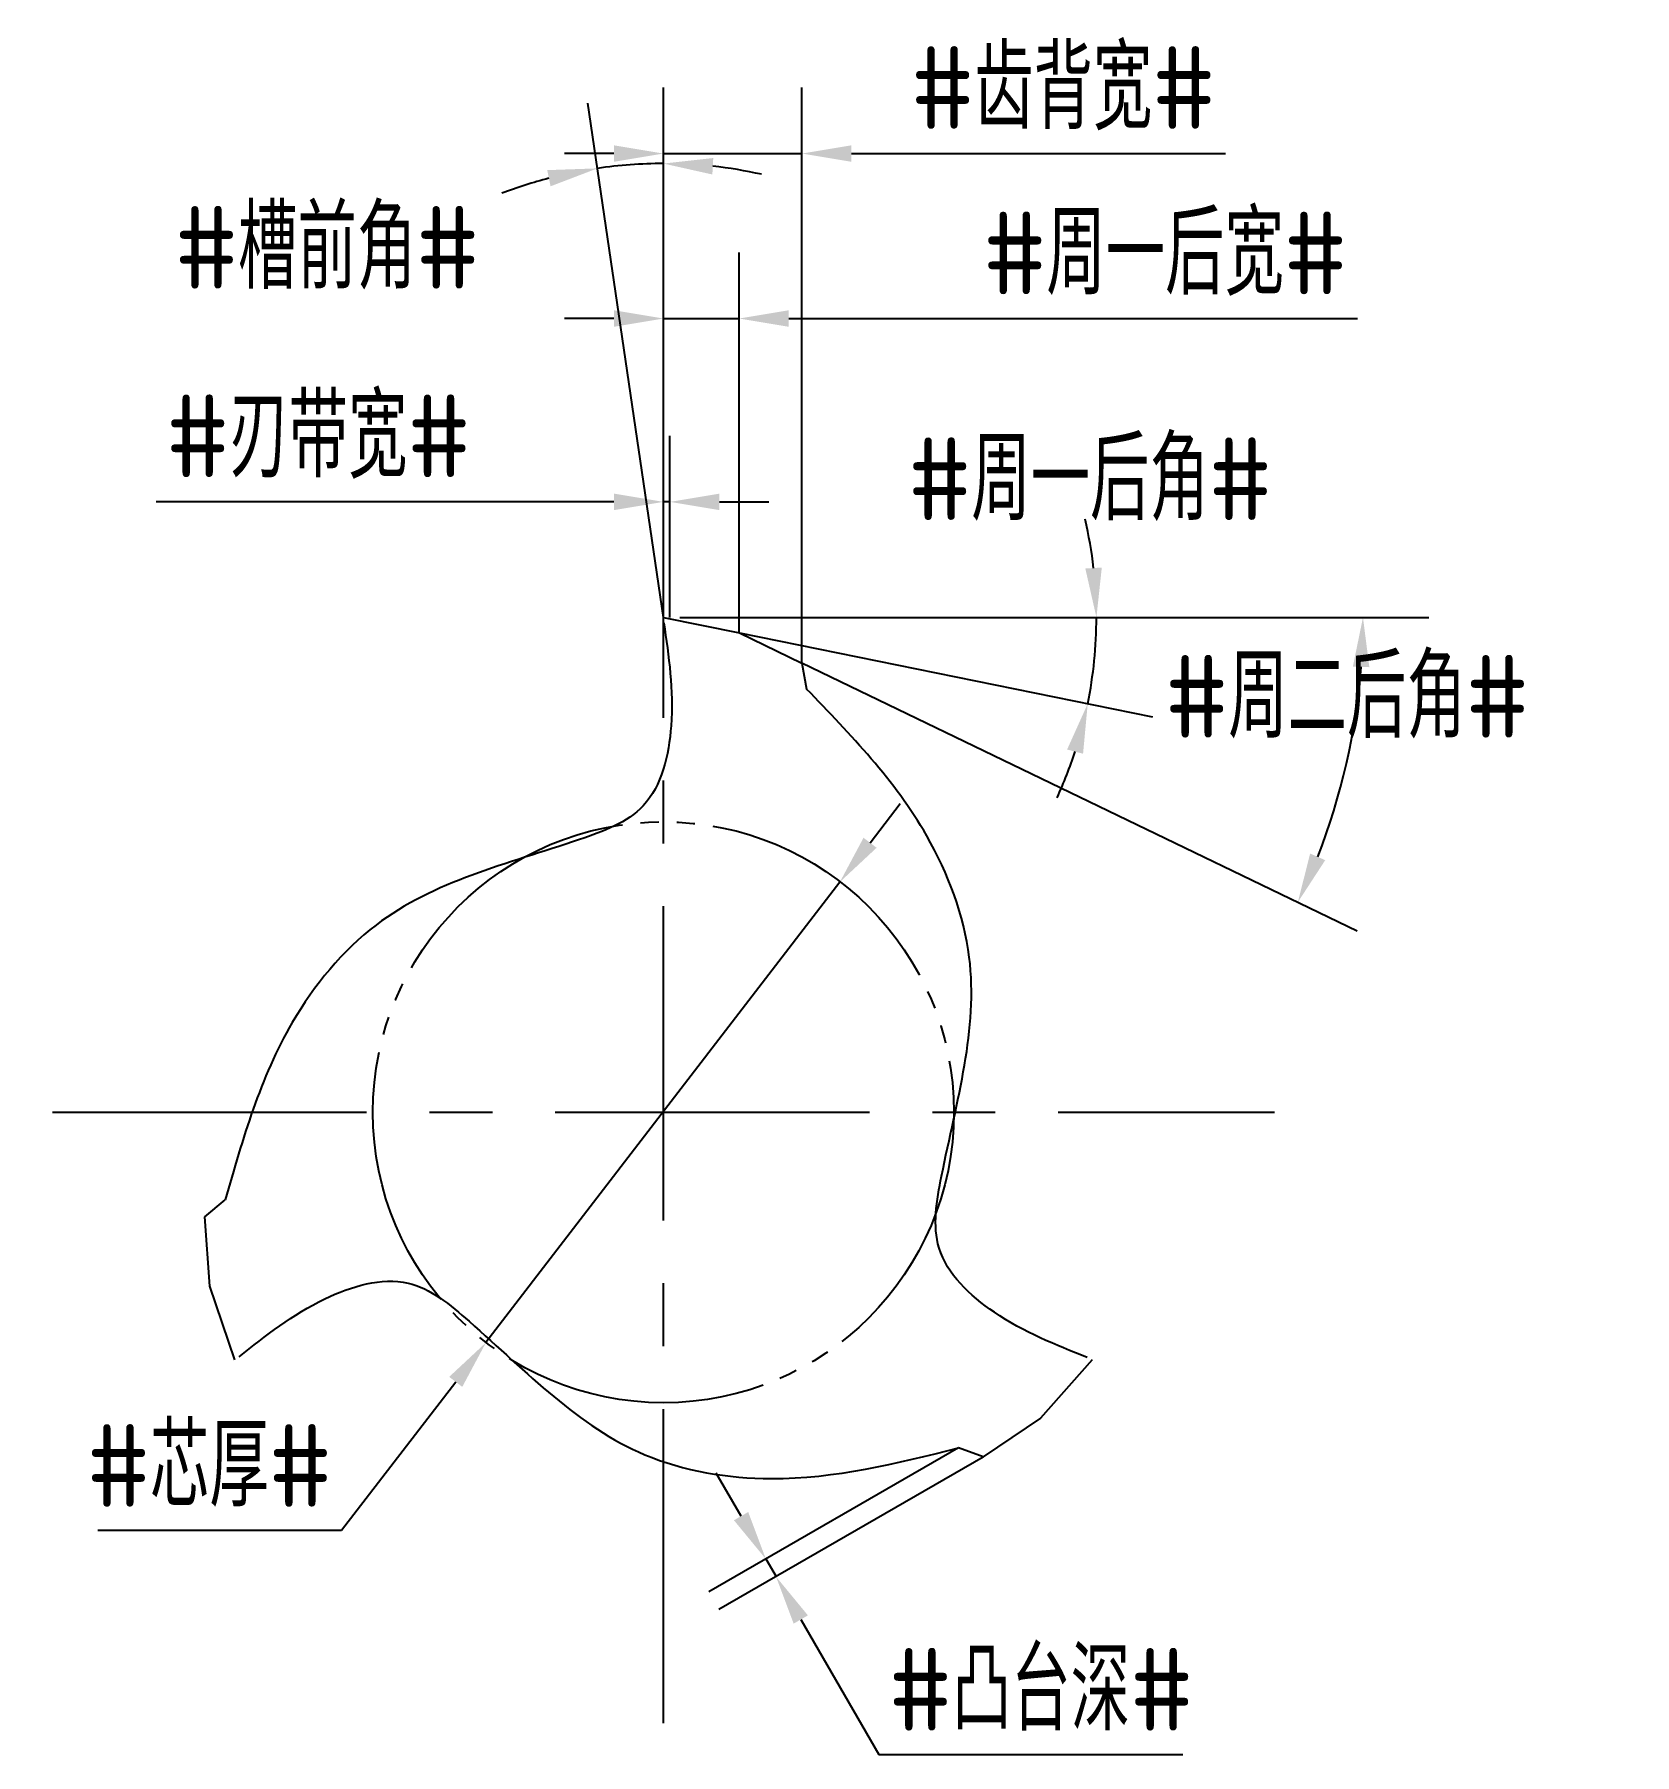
# Model space of a CAD drawing. Header units: millimetres. Extents: x 165.9 to 214.4, y 66.5 to 118.6.
import ezdxf

# ---------------------------------------------------------------- set-up
doc = ezdxf.new("R2010")
doc.units = ezdxf.units.MM
for name, pattern in [('ACAD_ISO04W100', [30, 24, -3, 0, -3]), ('CENTER', [50.8, 31.75, -6.35, 6.35, -6.35]), ('JIS_09_08', [10.75, 8, -0.55, 0.55, -0.55, 0.55, -0.55])]:
    doc.linetypes.add(name, pattern=pattern)
for name, color, linetype in [('中心线', 2, 'ACAD_ISO04W100'), ('标注', 7, 'Continuous'), ('虚线轮廓', 1, 'Continuous'), ('轮廓', 4, 'Continuous')]:
    doc.layers.add(name, color=color, linetype=linetype)
doc.styles.add('CFST0', font='gbenor.shx', dxfattribs={"bigfont": 'gbcbig.shx'})
doc.dimstyles.new('TYToolDesignC1-1', dxfattribs={"dimtxt": 2.5, "dimasz": 1.5, "dimexe": 2, "dimexo": 0, "dimtad": 1, "dimtoh": 1, "dimdec": 3, "dimdsep": 46, "dimtxsty": 'CFST0', "dimcen": 2.502, "dimclrd": 3, "dimclre": 3, "dimclrt": 3, "dimazin": 2, "dimtfac": 1, "dimtdec": 3, "dimtmove": 0, "dimatfit": 3, "dimfxl": 1, "dimarcsym": 0})

# ---------------------------------------------------------------- blocks, each defined once
blk = doc.blocks.new('*D9')
at = {"layer": 'Defpoints', "color": 0, "transparency": 16777216}
for p in [(190.349, 92.921), (179.621, 78.959)]:
    blk.add_point(p, dxfattribs=at)
at = {"layer": '标注', "color": 3, "lineweight": -2, "transparency": 16777216}
for p, q in [((191.263, 94.11), (192.177, 95.299)), ((190.349, 92.921), (179.621, 78.959)), ((175.249, 73.27), (178.707, 77.77)), ((167.86, 73.27), (175.249, 73.27))]:
    blk.add_line(p, q, dxfattribs=at)
at = {"layer": '标注', "color": 3, "transparency": 16777216}
for points in [[(191.065, 94.262), (191.461, 93.958), (190.349, 92.921)], [(178.509, 77.922), (178.905, 77.618), (179.621, 78.959)]]:
    blk.add_solid(points, dxfattribs=at)
at = {"layer": '标注', "color": 3, "transparency": 16777216, "insert": (171.242, 75.228), "char_height": 2.5, "attachment_point": 5, "style": 'CFST0'}
blk.add_mtext('#芯厚#', dxfattribs=at)
blk = doc.blocks.new('*D8')
at = {"layer": 'Defpoints', "color": 0, "transparency": 16777216}
for p in [(184.331, 114.681), (185, 100.94), (185, 100.94), (185, 100), (185.26, 99.17)]:
    blk.add_point(p, dxfattribs=at)
at = {"layer": '标注', "color": 3, "lineweight": -2, "transparency": 16777216}
for q in [(182.71, 116.53), (185, 116.697)]:
    blk.add_line((185, 100.94), q, dxfattribs=at)
for start, end in [(104.6068, 110.8571), (90, 98.3566), (77.4995, 83.7497)]:
    blk.add_arc((185, 100.94), 13.757, start, end, dxfattribs=at)
at = {"layer": '标注', "color": 3, "transparency": 16777216}
for points in [[(186.484, 114.366), (186.511, 114.865), (185, 114.697)], [(181.481, 114.498), (181.58, 114.008), (183.001, 114.551)]]:
    blk.add_solid(points, dxfattribs=at)
at = {"layer": '标注', "color": 3, "transparency": 16777216, "insert": (174.808, 112.139), "char_height": 2.5, "attachment_point": 5, "style": 'CFST0'}
blk.add_mtext('#槽前角#', dxfattribs=at)
blk = doc.blocks.new('*D4')
at = {"layer": 'Defpoints', "color": 0, "transparency": 16777216}
for p in [(185, 100.94), (185, 100.94), (185.5, 100.94), (187.31, 100.47), (198.005, 99.189)]:
    blk.add_point(p, dxfattribs=at)
at = {"layer": '标注', "color": 3, "lineweight": -2, "transparency": 16777216}
for p, q in [((185.5, 100.94), (200.123, 100.94)), ((187.31, 100.47), (199.819, 97.925))]:
    blk.add_line(p, q, dxfattribs=at)
for start, end in [(6.5529, 13.1057), (348.4994, 0), (335.3937, 341.9465)]:
    blk.add_arc((185, 100.94), 13.123, start, end, dxfattribs=at)
at = {"layer": '标注', "color": 3, "transparency": 16777216}
for points in [[(198.286, 102.452), (197.787, 102.423), (198.123, 100.94)], [(197.235, 96.937), (197.718, 96.809), (197.859, 98.324)]]:
    blk.add_solid(points, dxfattribs=at)
at = {"layer": '标注', "color": 3, "transparency": 16777216, "insert": (197.93, 105.124), "char_height": 2.5, "attachment_point": 5, "style": 'CFST0'}
blk.add_mtext('#周一后角#', dxfattribs=at)
blk = doc.blocks.new('*D5')
at = {"layer": 'Defpoints', "color": 0, "transparency": 16777216}
for p in [(186.34, 100.94), (186.34, 100.94), (187, 100.94), (189.2, 99.56), (205.316, 95.076)]:
    blk.add_point(p, dxfattribs=at)
at = {"layer": '标注', "color": 3, "lineweight": -2, "transparency": 16777216}
for p, q in [((187, 100.94), (208.201, 100.94)), ((189.2, 99.56), (206.029, 91.44))]:
    blk.add_line(p, q, dxfattribs=at)
blk.add_arc((186.34, 100.94), 19.861, 338.5701, 355.6718, dxfattribs=at)
at = {"layer": '标注', "color": 3, "transparency": 16777216}
for points in [[(205.895, 99.451), (206.394, 99.432), (206.201, 100.94)], [(205.057, 93.583), (204.599, 93.784), (204.228, 92.309)]]:
    blk.add_solid(points, dxfattribs=at)
at = {"layer": '标注', "color": 3, "transparency": 16777216, "insert": (205.718, 98.53), "char_height": 2.5, "attachment_point": 5, "style": 'CFST0'}
blk.add_mtext('#周二后角#', dxfattribs=at)
blk = doc.blocks.new('*D6')
at = {"layer": 'Defpoints', "color": 0, "transparency": 16777216}
for p in [(187.3, 110), (185, 100.94), (187.3, 100.47)]:
    blk.add_point(p, dxfattribs=at)
at = {"layer": '标注', "color": 3, "lineweight": -2, "transparency": 16777216}
for p, q in [((185, 100.94), (185, 112)), ((187.3, 100.47), (187.3, 112)), ((183.5, 110), (182, 110)), ((185, 110), (187.3, 110)), ((188.8, 110), (206.032, 110))]:
    blk.add_line(p, q, dxfattribs=at)
at = {"layer": '标注', "color": 3, "transparency": 16777216}
for points in [[(183.5, 110.25), (183.5, 109.75), (185, 110)], [(188.8, 110.25), (188.8, 109.75), (187.3, 110)]]:
    blk.add_solid(points, dxfattribs=at)
at = {"layer": '标注', "color": 3, "transparency": 16777216, "insert": (200.205, 111.958), "char_height": 2.5, "attachment_point": 5, "style": 'CFST0'}
blk.add_mtext('#周一后宽#', dxfattribs=at)
blk = doc.blocks.new('*D7')
at = {"layer": 'Defpoints', "color": 0, "transparency": 16777216}
for p in [(189.2, 115), (185, 100.94), (189.2, 99.56)]:
    blk.add_point(p, dxfattribs=at)
at = {"layer": '标注', "color": 3, "lineweight": -2, "transparency": 16777216}
for p, q in [((185, 100.94), (185, 117)), ((189.2, 99.56), (189.2, 117)), ((183.5, 115), (182, 115)), ((185, 115), (189.2, 115)), ((190.7, 115), (202.035, 115))]:
    blk.add_line(p, q, dxfattribs=at)
at = {"layer": '标注', "color": 3, "transparency": 16777216}
for points in [[(183.5, 115.25), (183.5, 114.75), (185, 115)], [(190.7, 115.25), (190.7, 114.75), (189.2, 115)]]:
    blk.add_solid(points, dxfattribs=at)
at = {"layer": '标注', "color": 3, "transparency": 16777216, "insert": (197.117, 116.972), "char_height": 2.5, "attachment_point": 5, "style": 'CFST0'}
blk.add_mtext('#齿背宽#', dxfattribs=at)
blk = doc.blocks.new('*D3')
at = {"layer": 'Defpoints', "color": 0, "transparency": 16777216}
for p in [(185.2, 104.443), (185, 100.94), (185.2, 100.94)]:
    blk.add_point(p, dxfattribs=at)
at = {"layer": '标注', "color": 3, "lineweight": -2, "transparency": 16777216}
for p, q in [((185, 100.94), (185, 106.443)), ((185.2, 100.94), (185.2, 106.443)), ((183.5, 104.443), (169.626, 104.443)), ((185.2, 104.443), (185, 104.443)), ((186.7, 104.443), (188.2, 104.443))]:
    blk.add_line(p, q, dxfattribs=at)
at = {"layer": '标注', "color": 3, "transparency": 16777216}
for points in [[(183.5, 104.693), (183.5, 104.193), (185, 104.443)], [(186.7, 104.693), (186.7, 104.193), (185.2, 104.443)]]:
    blk.add_solid(points, dxfattribs=at)
at = {"layer": '标注', "color": 3, "transparency": 16777216, "insert": (174.544, 106.414), "char_height": 2.5, "attachment_point": 5, "style": 'CFST0'}
blk.add_mtext('#刃带宽#', dxfattribs=at)
blk = doc.blocks.new('*D10')
at = {"layer": 'Defpoints', "color": 0, "transparency": 16777216}
for p in [(193.94, 75.77), (194.69, 75.49), (188.413, 71.866)]:
    blk.add_point(p, dxfattribs=at)
at = {"layer": '标注', "color": 3, "lineweight": -2, "transparency": 16777216}
for p, q in [((193.94, 75.77), (186.372, 71.401)), ((194.69, 75.49), (186.681, 70.866)), ((187.354, 73.7), (186.604, 74.999)), ((188.104, 72.401), (188.413, 71.866)), ((189.163, 70.567), (191.527, 66.472)), ((191.527, 66.472), (200.737, 66.472))]:
    blk.add_line(p, q, dxfattribs=at)
at = {"layer": '标注', "color": 3, "transparency": 16777216}
for points in [[(187.571, 73.825), (187.138, 73.575), (188.104, 72.401)], [(189.38, 70.692), (188.947, 70.442), (188.413, 71.866)]]:
    blk.add_solid(points, dxfattribs=at)
at = {"layer": '标注', "color": 3, "transparency": 16777216, "insert": (196.444, 68.444), "char_height": 2.5, "attachment_point": 5, "style": 'CFST0'}
blk.add_mtext('#凸台深#', dxfattribs=at)

msp = doc.modelspace()

# ---------------------------------------------------------------- linework, layer by layer
at = {"layer": '中心线', "linetype": 'CENTER', "ltscale": 0.3}
for p, q in [((185, 67.422), (185, 104.458)), ((166.482, 85.94), (203.518, 85.94))]:
    msp.add_line(p, q, dxfattribs=at)
at = {"layer": '虚线轮廓', "color": 7, "linetype": 'JIS_09_08'}
msp.add_circle((185, 85.94), 8.8047, dxfattribs=at)
at = {"layer": '轮廓', "linetype": 'Continuous'}
for p, q in [((185, 100.94), (187.311, 100.4721)), ((187.311, 100.4721), (189.2, 99.5574)), ((171.2594, 80.6753), (171.107, 82.7686)), ((172.0096, 78.44), (171.2594, 80.6753)), ((197.9904, 78.44), (196.4297, 76.6726)), ((196.4297, 76.6726), (194.693, 75.494))]:
    msp.add_line(p, q, dxfattribs=at)
at = {"layer": '轮廓'}
for p, q in [((189.2, 99.5574), (189.3389, 98.7696)), ((171.107, 82.7686), (171.7198, 83.2828)), ((194.693, 75.494), (193.9413, 75.7676))]:
    msp.add_line(p, q, dxfattribs=at)
for points in [[(185.0128, 100.7806), (185.2328, 97.6557), (184.3852, 95.2317), (182.4579, 94.2065), (176.2949, 91.6176), (173.7521, 88.6597), (171.7198, 83.2828)], [(197.846, 78.5086), (195.0296, 79.8805), (193.3542, 81.8266), (193.43, 84.0083), (194.2695, 90.64), (192.9793, 94.3211), (189.3389, 98.7696)], [(172.1412, 78.5307), (174.7375, 80.2838), (177.2606, 80.7617), (179.1121, 79.6053), (184.4356, 75.5623), (188.2686, 74.8392), (193.9413, 75.7676)]]:
    msp.add_spline(points, degree=3, dxfattribs=at)

# ---------------------------------------------------------------- dimensions: what is measured, and where the dimension line sits
at = {"layer": '标注'}
for base, p2, text, picture, middle in [((189.2, 115), (189.2, 99.56), '#齿背宽#', '*D7', (197.1173, 115)), ((187.3, 110), (187.3, 100.47), '#周一后宽#', '*D6', (200.2051, 110)), ((185.2, 104.4427), (185.2, 100.94), '#刃带宽#', '*D3', (174.5436, 104.4427))]:
    dim = msp.add_linear_dim(base=base, p1=(185, 100.94), p2=p2, text=text, dimstyle='TYToolDesignC1-1', dxfattribs=at)
    dim.commit()
    dim.dimension.update_dxf_attribs({"geometry": picture, "text_midpoint": middle, "dimtype": 160})
for base, line1, line2, text, picture, middle in [((184.3314, 114.681), ((185, 100.94), (185, 100)), ((185, 100.94), (185.26, 99.17)), '#槽前角#', '*D8', (174.8085, 110.1809)), ((198.0053, 99.1892), ((185, 100.94), (187.31, 100.47)), ((185, 100.94), (185.5, 100.94)), '#周一后角#', '*D4', (197.93, 103.18)), ((205.3159, 95.0761), ((186.34, 100.94), (189.2, 99.56)), ((186.34, 100.94), (187, 100.94)), '#周二后角#', '*D5', (205.7181, 96.5858))]:
    dim = msp.add_angular_dim_2l(base=base, line1=line1, line2=line2, text=text, dimstyle='TYToolDesignC1-1', dxfattribs=at)
    dim.commit()
    dim.dimension.update_dxf_attribs({"geometry": picture, "text_midpoint": middle, "dimtype": 162})
dim = msp.add_diameter_dim_2p(p1=(190.3489, 92.9206), p2=(179.6211, 78.9594), text='#芯厚#', dimstyle='TYToolDesignC1-1', dxfattribs=at)
dim.commit()
dim.dimension.update_dxf_attribs({"geometry": '*D9', "text_midpoint": (171.2419, 73.2699), "dimtype": 163})
dim = msp.add_linear_dim(base=(188.413, 71.866), p1=(193.94, 75.77), p2=(194.69, 75.49), angle=300, text='#凸台深#', dimstyle='TYToolDesignC1-1', dxfattribs=at)
dim.commit()
dim.dimension.update_dxf_attribs({"geometry": '*D10', "text_midpoint": (196.4444, 66.4723), "dimtype": 160})

doc.saveas('drawing.dxf')
